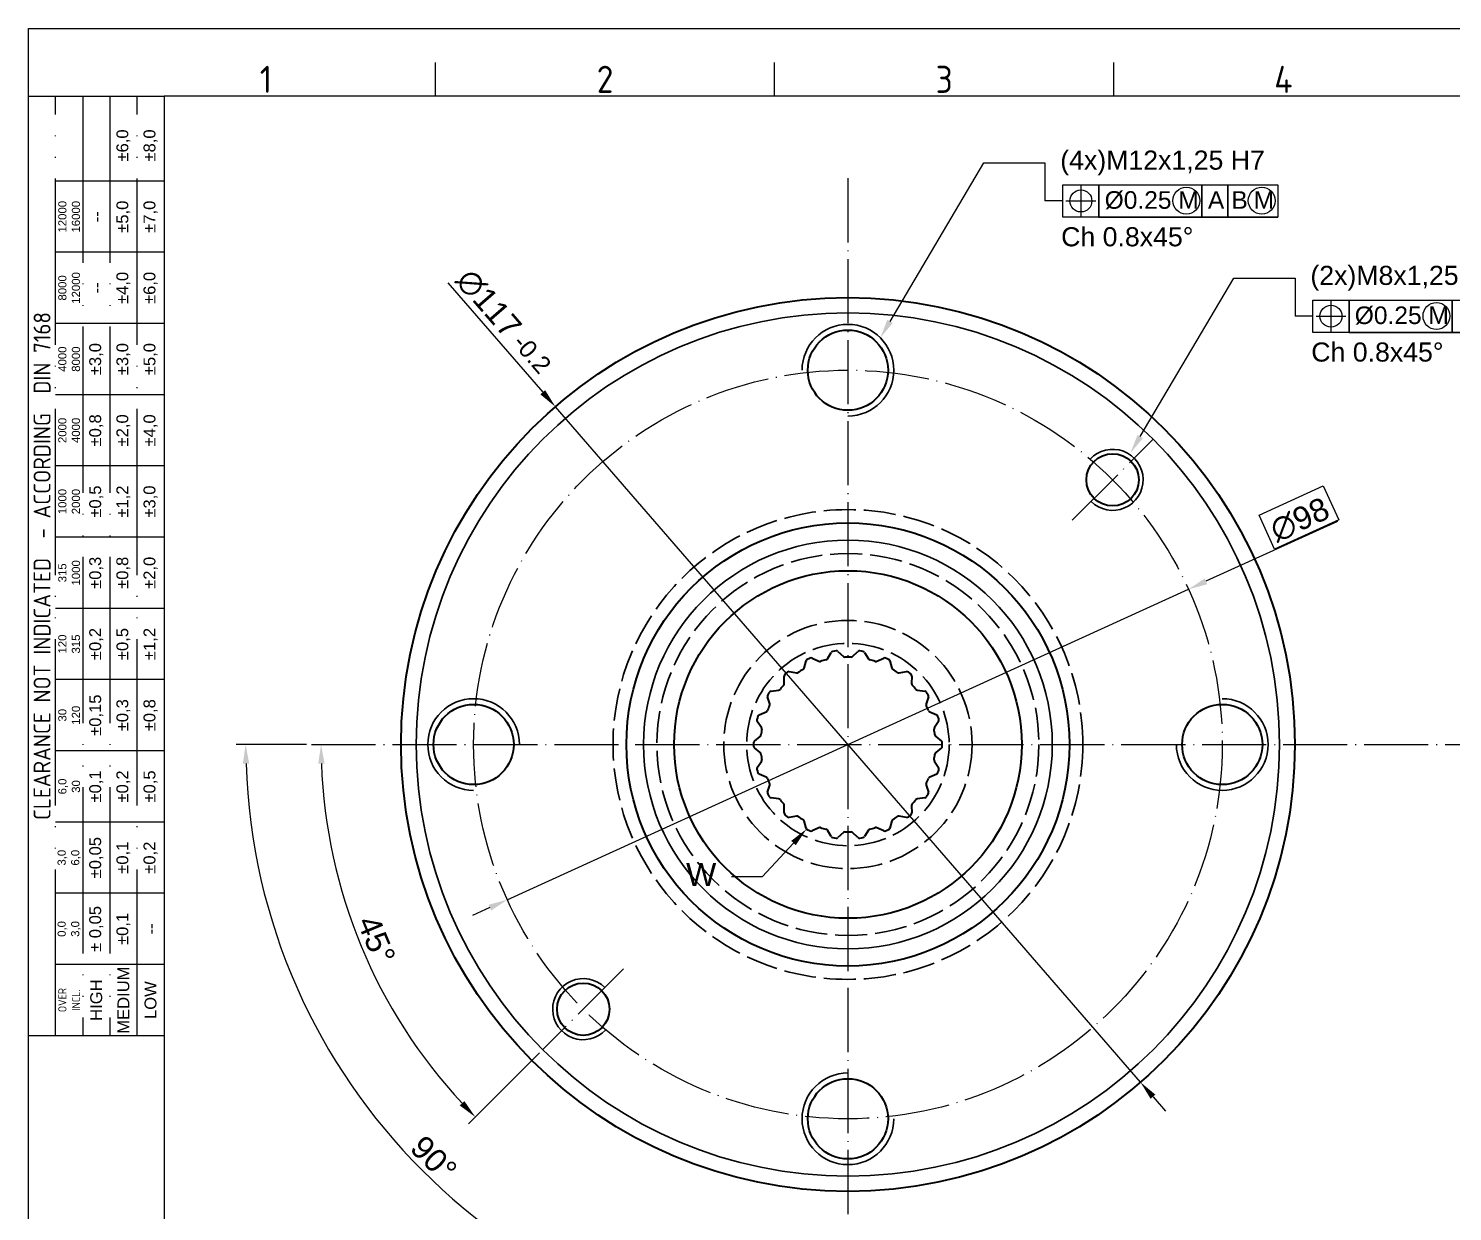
# Model space of a CAD drawing. Header units: millimetres. Extents: x 2626 to 2999, y 1108 to 1371.
# Drawn here: x 2625.9 to 2812.3, y 1216.5 to 1371.4 of the extents above; entities that cross this region are included whole.
import ezdxf
from ezdxf import colors
from ezdxf.entities.mleader import LeaderData, LeaderLine
from ezdxf.enums import TextEntityAlignment as Align
from ezdxf.math import Vec2, Vec3

# ---------------------------------------------------------------- set-up
doc = ezdxf.new("R2010")
doc.units = ezdxf.units.MM
for name, pattern in [('ACAD_ISO02W100', [15, 12, -3]), ('ACAD_ISO04W100', [30, 24, -3, 0, -3]), ('ACAD_ISO05W100', [33, 24, -3, 0, -3, 0, -3])]:
    doc.linetypes.add(name, pattern=pattern)
for name, color, linetype, lineweight in [('AM_0', 7, 'Continuous', 40), ('AM_4', 1, 'ACAD_ISO04W100', 25), ('AM_5', 3, 'Continuous', 25), ('AM_7', 4, 'Continuous', 35), ('AM_8', 40, 'ACAD_ISO02W100', 35), ('AM_BOR', 2, 'ACAD_ISO05W100', 35)]:
    doc.layers.add(name, color=color, linetype=linetype, lineweight=lineweight)
doc.styles.add('ACISOTS', font='isocp.shx', dxfattribs={"height": 1})
doc.styles.get("Standard").update_dxf_attribs({"font": 'arial.ttf'})
doc.dimstyles.new('ISO-25', dxfattribs={"dimtxt": 3, "dimasz": 2.5, "dimexe": 1.25, "dimexo": 0.625, "dimtad": 1, "dimtxsty": 'Standard', "dimcen": 2.5, "dimadec": 0, "dimazin": 0, "dimtfac": 1, "dimtmove": 0, "dimatfit": 3, "dimfxl": 1, "dimarcsym": 0})

# ---------------------------------------------------------------- blocks, each defined once
blk = doc.blocks.new('A3 ZTL')
for p, q in [((19.57, 280.82), (19.57, 9.78)), ((401.17, 280.82), (19.57, 280.82))]:
    blk.add_line(p, q)
at = {"layer": 'AM_BOR', "color": 135, "linetype": 'Continuous', "lineweight": 25}
for p, q in [((0, 0), (0, 290.61)), ((0, 290.61), (410.96, 290.61))]:
    blk.add_line(p, q, dxfattribs=at)
at = {"layer": 'AM_BOR', "color": 135, "lineweight": 25}
for p, q in [((58.71, 280.82), (58.71, 285.71)), ((107.63, 280.82), (107.63, 285.71)), ((156.56, 280.82), (156.56, 285.71)), ((3.91, 145.3), (3.91, 280.82)), ((7.83, 280.82), (7.83, 145.3)), ((11.74, 280.82), (11.74, 145.3)), ((15.66, 145.3), (15.66, 280.82)), ((19.57, 268.59), (3.91, 268.59)), ((19.57, 258.32), (3.91, 258.32)), ((19.57, 248.04), (3.91, 248.04)), ((19.57, 237.77), (3.91, 237.77)), ((19.57, 227.5), (3.91, 227.5)), ((19.57, 217.22), (3.91, 217.22)), ((19.57, 206.95), (3.91, 206.95)), ((19.57, 196.67), (3.91, 196.67)), ((19.57, 186.4), (3.91, 186.4)), ((19.57, 176.13), (3.91, 176.13)), ((19.57, 165.85), (3.91, 165.85)), ((19.57, 155.58), (3.91, 155.58))]:
    blk.add_line(p, q, dxfattribs=at)
blk.add_lwpolyline([(19.57, 145.3), (0, 145.3), (0, 280.82), (19.57, 280.82)], close=True, dxfattribs=at)
at = {"layer": 'AM_BOR', "color": 135, "lineweight": 25, "style": 'ACISOTS'}
for s, p in [('1', (34.25, 283.27)), ('2', (83.17, 283.27)), ('3', (132.09, 283.27)), ('4', (181.02, 283.27))]:
    blk.add_text(s, height=3.91, dxfattribs=at).set_placement(p, align=Align.MIDDLE)
at = {"layer": 'AM_BOR', "color": 135, "lineweight": 25, "attachment_point": 5, "rotation": 90}
for s, insert, char_height, width in [('±6,0', (13.7, 273.73), 1.712, 10.274), ('±8,0', (17.61, 273.73), 1.712, 10.274), ('12000\\P16000', (5.87, 263.45), 1.174, 10.274), ('±5,0', (13.7, 263.45), 1.712, 10.274), ('±7,0', (17.61, 263.45), 1.712, 10.274), ('--', (9.78, 263.45), 1.712, 10.274), ('8000\\P12000', (5.87, 253.18), 1.174, 10.274), ('±4,0', (13.7, 253.18), 1.712, 10.274), ('±6,0', (17.61, 253.18), 1.712, 10.274), ('--', (9.78, 253.18), 1.712, 10.274), ('{\\Fisocp.shx|c0;CLEARANCE NOT INDICATED  - ACCORDING  DIN 7168}', (1.96, 213.06), 2.4462, 135.5186), ('4000\\P8000', (5.87, 242.91), 1.174, 10.274), ('±3,0', (9.78, 242.91), 1.712, 10.274), ('±3,0', (13.7, 242.91), 1.712, 10.274), ('±5,0', (17.61, 242.91), 1.712, 10.274), ('2000\\P4000', (5.87, 232.63), 1.174, 10.274), ('±0,8', (9.78, 232.63), 1.712, 10.274), ('±2,0', (13.7, 232.63), 1.712, 10.274), ('±4,0', (17.61, 232.63), 1.712, 10.274), ('1000\\P2000', (5.87, 222.36), 1.174, 10.274), ('±0,5', (9.78, 222.36), 1.712, 10.274), ('±1,2', (13.7, 222.36), 1.712, 10.274), ('±3,0', (17.61, 222.36), 1.712, 10.274), ('315\\P1000', (5.87, 212.08), 1.174, 10.274), ('±0,3', (9.78, 212.08), 1.712, 10.274), ('±0,8', (13.7, 212.08), 1.712, 10.274), ('±2,0', (17.61, 212.08), 1.712, 10.274), ('±0,2', (9.78, 201.81), 1.712, 10.274), ('±0,5', (13.7, 201.81), 1.712, 10.274), ('±1,2', (17.61, 201.81), 1.712, 10.274), ('120\\P315', (5.87, 201.81), 1.174, 10.274), ('±0,15', (9.78, 191.54), 1.712, 10.274), ('±0,3', (13.7, 191.54), 1.712, 10.274), ('±0,8', (17.61, 191.54), 1.712, 10.274), ('30\\P120', (5.87, 191.54), 1.174, 10.274), ('±0,1', (9.78, 181.26), 1.712, 10.274), ('±0,2', (13.7, 181.26), 1.712, 10.274), ('±0,5', (17.61, 181.26), 1.712, 10.274), ('6,0\\P30', (5.87, 181.26), 1.174, 10.274), ('±0,05', (9.78, 170.99), 1.712, 10.274), ('±0,1', (13.7, 170.99), 1.712, 10.274), ('±0,2', (17.61, 170.99), 1.712, 10.274), ('3,0\\P6,0', (5.87, 170.99), 1.174, 10.274), ('± 0,05', (9.78, 160.71), 1.712, 10.274), ('\\pt4.69206;±0,1', (13.7, 160.71), 1.7123, 10.274), ('0,0\\P3,0', (5.87, 160.71), 1.174, 10.274), ('--', (17.61, 160.71), 1.712, 10.274), ('MEDIUM', (13.7, 150.44), 1.712, 10.274), ('{\\Fisocp.shx|c0;OVER\\PINCL.}', (5.87, 150.44), 1.1742, 10.274), ('HIGH', (9.78, 150.44), 1.712, 10.274), ('LOW', (17.61, 150.44), 1.712, 10.274)]:
    blk.add_mtext(s, dxfattribs=dict(at, insert=insert, char_height=char_height, width=width))
blk = doc.blocks.new('*D13')
at = {"layer": 'AM_5', "color": 0, "lineweight": -2}
for p, q in [((2680.8, 1338.13), (2693.23, 1323.79)), ((2771.47, 1233.46), (2694.87, 1321.9)), ((2773.11, 1231.57), (2774.74, 1229.68))]:
    blk.add_line(p, q, dxfattribs=at)
at = {"layer": 'AM_5', "color": 0}
for points in [[(2693.54, 1324.06), (2692.91, 1323.51), (2694.87, 1321.9)], [(2773.42, 1231.84), (2772.79, 1231.3), (2771.47, 1233.46)]]:
    blk.add_solid(points, dxfattribs=at)
at = {"layer": 'Defpoints', "color": 0}
for p in [(2694.87, 1321.9), (2771.47, 1233.46)]:
    blk.add_point(p, dxfattribs=at)
at = {"layer": 'AM_5', "color": 0, "insert": (2686.14, 1335.39), "char_height": 3, "attachment_point": 5, "rotation": 310.9002}
blk.add_mtext('∅117', dxfattribs=at)
blk = doc.blocks.new('*D25')
at = {"layer": 'AM_5', "color": 0, "lineweight": -2}
for p, q in [((2797.26, 1306.89), (2780.03, 1299.04)), ((2688.58, 1257.36), (2777.76, 1298)), ((2686.3, 1256.32), (2684.03, 1255.28))]:
    blk.add_line(p, q, dxfattribs=at)
at = {"layer": 'AM_5', "color": 0}
for points in [[(2779.86, 1299.41), (2780.2, 1298.66), (2777.76, 1298)], [(2686.13, 1256.7), (2686.48, 1255.94), (2688.58, 1257.36)]]:
    blk.add_solid(points, dxfattribs=at)
at = {"layer": 'Defpoints', "color": 0}
for p in [(2777.76, 1298), (2688.58, 1257.36)]:
    blk.add_point(p, dxfattribs=at)
at = {"layer": 'AM_5', "color": 0, "insert": (2792.32, 1307.1), "char_height": 3, "attachment_point": 5, "rotation": 24.5004}
blk.add_mtext('∅98', dxfattribs=at)
blk = doc.blocks.new('*D43')
at = {"layer": 'AM_5', "color": 0, "lineweight": -2}
blk.add_line((2692.8, 1237.31), (2683.52, 1228.03), dxfattribs=at)
blk.add_arc((2733.17, 1277.68), 68.97, 182.077, 222.923, dxfattribs=at)
at = {"layer": 'AM_5', "color": 0}
for points in [[(2663.83, 1275.17), (2664.66, 1275.19), (2664.2, 1277.68)], [(2682.96, 1231), (2682.36, 1230.42), (2684.4, 1228.91)]]:
    blk.add_solid(points, dxfattribs=at)
at = {"layer": 'Defpoints', "color": 0}
for p in [(2662.94, 1277.68), (2974.32, 1277.68), (2666.55, 1259.83), (2703.79, 1248.31), (2693.24, 1237.76)]:
    blk.add_point(p, dxfattribs=at)
at = {"layer": 'AM_5', "color": 0, "insert": (2671.44, 1252.11), "char_height": 3, "attachment_point": 5, "rotation": 292.5}
blk.add_mtext('45°', dxfattribs=at)
blk = doc.blocks.new('*D44')
at = {"layer": 'AM_5', "color": 0, "lineweight": -2}
for p, q in [((2662.31, 1277.68), (2653.08, 1277.68)), ((2733.17, 1202.92), (2733.17, 1197.6))]:
    blk.add_line(p, q, dxfattribs=at)
blk.add_arc((2733.17, 1277.68), 78.83, 181.8171, 268.1829, dxfattribs=at)
at = {"layer": 'AM_5', "color": 0}
for points in [[(2653.96, 1275.17), (2654.79, 1275.19), (2654.33, 1277.68)], [(2730.67, 1199.3), (2730.66, 1198.47), (2733.17, 1198.85)]]:
    blk.add_solid(points, dxfattribs=at)
at = {"layer": 'Defpoints', "color": 0}
for p in [(2733.17, 1351.82), (2662.94, 1277.68), (2974.32, 1277.68), (2664.9, 1238.26), (2733.17, 1203.54)]:
    blk.add_point(p, dxfattribs=at)
at = {"layer": 'AM_5', "color": 0, "insert": (2678.95, 1223.46), "char_height": 3, "attachment_point": 5, "rotation": 315}
blk.add_mtext('90°', dxfattribs=at)

msp = doc.modelspace()

# ---------------------------------------------------------------- linework, layer by layer
at = {"layer": 'AM_0'}
for p, q in [((2727.426, 1287.684), (2727.685, 1288.631)), ((2728.481, 1288.995), (2729.366, 1288.57)), ((2730.477, 1288.896), (2730.993, 1289.732)), ((2731.859, 1289.857), (2732.589, 1289.2)), ((2733.746, 1289.2), (2734.477, 1289.857)), ((2735.343, 1289.732), (2735.858, 1288.896)), ((2736.969, 1288.57), (2737.854, 1288.995)), ((2738.65, 1288.631), (2738.909, 1287.684)), ((2724.84, 1285.661), (2724.821, 1286.643)), ((2725.482, 1287.216), (2726.452, 1287.058)), ((2739.883, 1287.058), (2740.853, 1287.216)), ((2741.514, 1286.643), (2741.495, 1285.661)), ((2723.107, 1284.664), (2724.082, 1284.786)), ((2742.254, 1284.786), (2743.228, 1284.664)), ((2722.928, 1282.991), (2722.634, 1283.928)), ((2743.701, 1283.928), (2743.407, 1282.991)), ((2721.846, 1279.891), (2721.3, 1280.707)), ((2721.546, 1281.547), (2722.447, 1281.938)), ((2743.888, 1281.938), (2744.789, 1281.547)), ((2745.035, 1280.707), (2744.489, 1279.891)), ((2720.927, 1278.116), (2721.682, 1278.745)), ((2721.682, 1276.612), (2720.927, 1277.241)), ((2744.654, 1278.745), (2745.408, 1278.116)), ((2745.408, 1277.241), (2744.654, 1276.612)), ((2721.3, 1274.65), (2721.846, 1275.466)), ((2744.489, 1275.466), (2745.035, 1274.65)), ((2722.447, 1273.419), (2721.546, 1273.81)), ((2744.789, 1273.81), (2743.888, 1273.419)), ((2722.634, 1271.429), (2722.928, 1272.366)), ((2743.407, 1272.366), (2743.701, 1271.429)), ((2724.082, 1270.572), (2723.107, 1270.693)), ((2724.821, 1268.715), (2724.84, 1269.697)), ((2741.495, 1269.697), (2741.514, 1268.715)), ((2743.228, 1270.693), (2742.254, 1270.572)), ((2726.452, 1268.3), (2725.482, 1268.142)), ((2727.685, 1266.726), (2727.426, 1267.674)), ((2738.909, 1267.674), (2738.65, 1266.726)), ((2740.853, 1268.142), (2739.883, 1268.3)), ((2729.366, 1266.787), (2728.481, 1266.363)), ((2730.993, 1265.625), (2730.477, 1266.461)), ((2732.589, 1266.158), (2731.859, 1265.501)), ((2734.477, 1265.501), (2733.746, 1266.158)), ((2735.858, 1266.461), (2735.343, 1265.625)), ((2737.854, 1266.363), (2736.969, 1266.787))]:
    msp.add_line(p, q, dxfattribs=at)
for radius in [58.5, 29, 22.75]:
    msp.add_circle((2733.168, 1277.679), radius, dxfattribs=at)
at = {"layer": 'AM_0', "color": 1}
for centre, radius in [((2733.168, 1326.679), 5.25), ((2767.816, 1312.327), 3.425), ((2684.168, 1277.679), 5.25), ((2782.168, 1277.679), 5.25), ((2698.519, 1243.03), 3.425), ((2733.168, 1228.679), 5.25)]:
    msp.add_circle(centre, radius, dxfattribs=at)
at = {"layer": 'AM_0'}
for centre, radius, start, end in [((2727.974, 1288.552), 0.3, 115.5303, 164.71449), ((2733.168, 1277.679), 12.35, 113.56061, 115.5303), ((2728.351, 1288.724), 0.3, 64.37642, 113.56061), ((2729.496, 1288.84), 0.3, 244.37642, 288.20775), ((2733.168, 1277.679), 11.45, 104.51953, 108.20775), ((2730.222, 1289.053), 0.3, 284.51953, 328.35085), ((2731.248, 1289.575), 0.3, 99.16666, 148.35085), ((2733.168, 1277.679), 12.35, 97.19697, 99.16666), ((2731.658, 1289.634), 0.3, 48.01279, 97.19697), ((2732.789, 1289.423), 0.3, 228.01279, 271.84411), ((2733.168, 1277.679), 11.45, 88.15589, 91.84411), ((2733.546, 1289.423), 0.3, 268.15589, 311.98721), ((2734.677, 1289.634), 0.3, 82.80303, 131.98721), ((2733.168, 1277.679), 12.35, 80.83334, 82.80303), ((2735.087, 1289.575), 0.3, 31.64915, 80.83334), ((2736.113, 1289.053), 0.3, 211.64915, 255.48047), ((2733.168, 1277.679), 11.45, 71.79225, 75.48047), ((2736.839, 1288.84), 0.3, 251.79225, 295.62358), ((2737.984, 1288.724), 0.3, 66.43939, 115.62358), ((2733.168, 1277.679), 12.35, 64.4697, 66.43939), ((2738.361, 1288.552), 0.3, 15.28551, 64.4697), ((2725.121, 1286.648), 0.3, 131.89394, 181.07812), ((2733.168, 1277.679), 12.35, 129.92425, 131.89394), ((2725.434, 1286.92), 0.3, 80.74006, 129.92425), ((2726.5, 1287.354), 0.3, 260.74006, 304.57138), ((2733.168, 1277.679), 11.45, 120.88316, 124.57138), ((2727.136, 1287.763), 0.3, 300.88316, 344.71449), ((2739.199, 1287.763), 0.3, 195.28551, 239.11684), ((2733.168, 1277.679), 11.45, 55.42862, 59.11684), ((2739.835, 1287.354), 0.3, 235.42862, 279.25994), ((2740.901, 1286.92), 0.3, 50.07575, 99.25994), ((2733.168, 1277.679), 12.35, 48.10606, 50.07575), ((2741.214, 1286.648), 0.3, 358.92188, 48.10606), ((2733.168, 1277.679), 12.35, 146.28788, 148.25757), ((2723.144, 1284.367), 0.3, 97.1037, 146.28788), ((2724.044, 1285.084), 0.3, 277.1037, 320.93502), ((2733.168, 1277.679), 11.45, 137.2468, 140.93502), ((2724.54, 1285.655), 0.3, 317.2468, 1.07812), ((2741.795, 1285.655), 0.3, 178.92188, 222.7532), ((2733.168, 1277.679), 11.45, 39.06498, 42.7532), ((2742.291, 1285.084), 0.3, 219.06498, 262.8963), ((2743.191, 1284.367), 0.3, 33.71212, 82.8963), ((2733.168, 1277.679), 12.35, 31.74243, 33.71212), ((2733.168, 1277.679), 11.45, 153.61044, 157.29865), ((2722.92, 1284.018), 0.3, 148.25757, 197.44176), ((2722.642, 1282.901), 0.3, 333.61044, 17.44176), ((2743.693, 1282.901), 0.3, 162.55824, 206.38956), ((2733.168, 1277.679), 11.45, 22.70135, 26.38956), ((2743.415, 1284.018), 0.3, 342.55824, 31.74243), ((2721.549, 1280.874), 0.3, 164.62121, 213.80539), ((2733.168, 1277.679), 12.35, 162.65152, 164.62121), ((2721.666, 1281.272), 0.3, 113.46733, 162.65152), ((2722.328, 1282.213), 0.3, 293.46733, 337.29865), ((2744.007, 1282.213), 0.3, 202.70135, 246.53267), ((2744.669, 1281.272), 0.3, 17.34848, 66.53267), ((2733.168, 1277.679), 12.35, 15.37879, 17.34848), ((2744.786, 1280.874), 0.3, 326.19461, 15.37879), ((2721.489, 1278.976), 0.3, 309.83097, 353.66229), ((2733.168, 1277.679), 11.45, 169.97407, 173.66229), ((2721.597, 1279.724), 0.3, 349.97407, 33.80539), ((2744.738, 1279.724), 0.3, 146.19461, 190.02593), ((2733.168, 1277.679), 11.45, 6.33771, 10.02593), ((2744.846, 1278.976), 0.3, 186.33771, 230.16903), ((2733.168, 1277.679), 12.35, 179.01516, 180.98484), ((2721.119, 1277.886), 0.3, 129.83097, 179.01516), ((2721.119, 1277.472), 0.3, 180.98484, 230.16903), ((2745.216, 1277.886), 0.3, 0.98484, 50.16903), ((2745.216, 1277.472), 0.3, 309.83097, 359.01516), ((2733.168, 1277.679), 12.35, 359.01516, 0.98484), ((2721.489, 1276.382), 0.3, 6.33771, 50.16903), ((2733.168, 1277.679), 11.45, 186.33771, 190.02593), ((2721.597, 1275.633), 0.3, 326.19461, 10.02593), ((2744.738, 1275.633), 0.3, 169.97407, 213.80539), ((2733.168, 1277.679), 11.45, 349.97407, 353.66229), ((2744.846, 1276.382), 0.3, 129.83097, 173.66229), ((2721.549, 1274.483), 0.3, 146.19461, 195.37879), ((2733.168, 1277.679), 12.35, 195.37879, 197.34848), ((2721.666, 1274.086), 0.3, 197.34848, 246.53267), ((2722.328, 1273.144), 0.3, 22.70135, 66.53267), ((2733.168, 1277.679), 11.45, 202.70135, 206.38956), ((2733.168, 1277.679), 11.45, 333.61044, 337.29865), ((2744.007, 1273.144), 0.3, 113.46733, 157.29865), ((2744.669, 1274.086), 0.3, 293.46733, 342.65152), ((2733.168, 1277.679), 12.35, 342.65152, 344.62121), ((2744.786, 1274.483), 0.3, 344.62121, 33.80539), ((2722.92, 1271.339), 0.3, 162.55824, 211.74243), ((2722.642, 1272.456), 0.3, 342.55824, 26.38956), ((2743.693, 1272.456), 0.3, 153.61044, 197.44176), ((2743.415, 1271.339), 0.3, 328.25757, 17.44176), ((2733.168, 1277.679), 12.35, 211.74243, 213.71212), ((2723.144, 1270.991), 0.3, 213.71212, 262.8963), ((2724.044, 1270.274), 0.3, 39.06498, 82.8963), ((2733.168, 1277.679), 11.45, 219.06498, 222.7532), ((2724.54, 1269.702), 0.3, 358.92188, 42.7532), ((2741.795, 1269.702), 0.3, 137.2468, 181.07812), ((2733.168, 1277.679), 11.45, 317.2468, 320.93502), ((2742.291, 1270.274), 0.3, 97.1037, 140.93502), ((2743.191, 1270.991), 0.3, 277.1037, 326.28788), ((2733.168, 1277.679), 12.35, 326.28788, 328.25757), ((2725.121, 1268.709), 0.3, 178.92188, 228.10606), ((2733.168, 1277.679), 12.35, 228.10606, 230.07575), ((2725.434, 1268.438), 0.3, 230.07575, 279.25994), ((2726.5, 1268.003), 0.3, 55.42862, 99.25994), ((2733.168, 1277.679), 11.45, 235.42862, 239.11684), ((2727.136, 1267.595), 0.3, 15.28551, 59.11684), ((2739.199, 1267.595), 0.3, 120.88316, 164.71449), ((2733.168, 1277.679), 11.45, 300.88316, 304.57138), ((2739.835, 1268.003), 0.3, 80.74006, 124.57138), ((2740.901, 1268.438), 0.3, 260.74006, 309.92425), ((2733.168, 1277.679), 12.35, 309.92425, 311.89394), ((2741.214, 1268.709), 0.3, 311.89394, 1.07812), ((2727.974, 1266.805), 0.3, 195.28551, 244.4697), ((2733.168, 1277.679), 12.35, 244.4697, 246.43939), ((2728.351, 1266.633), 0.3, 246.43939, 295.62358), ((2729.496, 1266.517), 0.3, 71.79225, 115.62358), ((2733.168, 1277.679), 11.45, 251.79225, 255.48047), ((2730.222, 1266.304), 0.3, 31.64915, 75.48047), ((2732.789, 1265.935), 0.3, 88.15589, 131.98721), ((2733.168, 1277.679), 11.45, 268.15589, 271.84411), ((2733.546, 1265.935), 0.3, 48.01279, 91.84411), ((2736.113, 1266.304), 0.3, 104.51953, 148.35085), ((2733.168, 1277.679), 11.45, 284.51953, 288.20775), ((2736.839, 1266.517), 0.3, 64.37642, 108.20775), ((2737.984, 1266.633), 0.3, 244.37642, 293.56061), ((2733.168, 1277.679), 12.35, 293.56061, 295.5303), ((2738.361, 1266.805), 0.3, 295.5303, 344.71449), ((2731.248, 1265.783), 0.3, 211.64915, 260.83334), ((2733.168, 1277.679), 12.35, 260.83334, 262.80303), ((2731.658, 1265.724), 0.3, 262.80303, 311.98721), ((2734.677, 1265.724), 0.3, 228.01279, 277.19697), ((2733.168, 1277.679), 12.35, 277.19697, 279.16666), ((2735.087, 1265.783), 0.3, 279.16666, 328.35085)]:
    msp.add_arc(centre, radius, start, end, dxfattribs=at)
at = {"layer": 'AM_4', "color": 1, "ltscale": 0.35}
for p, q in [((2733.168, 1351.815), (2733.168, 1203.542)), ((2762.54, 1307.052), (2773.091, 1317.602)), ((2703.795, 1248.306), (2693.244, 1237.755))]:
    msp.add_line(p, q, dxfattribs=at)
at = {"layer": 'AM_4', "linetype": 'ACAD_ISO04W100', "ltscale": 0.35}
msp.add_line((2662.937, 1277.679), (2974.322, 1277.679), dxfattribs=at)
at = {"layer": 'AM_4', "color": 1, "ltscale": 0.35}
msp.add_circle((2733.168, 1277.679), 49, dxfattribs=at)
at = {"layer": 'AM_5'}
for p, q in [((2758.964, 1353.817), (2758.964, 1348.837)), ((2763.662, 1350.845), (2763.662, 1346.84)), ((2761.3, 1348.837), (2758.964, 1348.837)), ((2761.709, 1348.842), (2765.614, 1348.842)), ((2766.023, 1346.725), (2779.51, 1346.725)), ((2779.51, 1346.725), (2782.894, 1346.725)), ((2782.894, 1346.725), (2789.43, 1346.725)), ((2791.704, 1338.726), (2791.704, 1333.746)), ((2796.401, 1335.753), (2796.401, 1331.748)), ((2794.04, 1333.746), (2791.704, 1333.746)), ((2794.448, 1333.751), (2798.354, 1333.751)), ((2798.763, 1331.633), (2812.25, 1331.633)), ((2812.25, 1331.633), (2815.634, 1331.633))]:
    msp.add_line(p, q, dxfattribs=at)
for points in [[(2761.3, 1350.96), (2766.023, 1350.96), (2766.023, 1346.725), (2761.3, 1346.725)], [(2766.023, 1350.96), (2779.51, 1350.96), (2779.51, 1346.725), (2766.023, 1346.725)], [(2779.51, 1350.96), (2782.894, 1350.96), (2782.894, 1346.725), (2779.51, 1346.725)], [(2782.894, 1350.96), (2789.43, 1350.96), (2789.43, 1346.725), (2782.894, 1346.725)], [(2794.04, 1335.868), (2798.763, 1335.868), (2798.763, 1331.633), (2794.04, 1331.633)], [(2798.763, 1335.868), (2812.25, 1335.868), (2812.25, 1331.633), (2798.763, 1331.633)], [(2812.25, 1335.868), (2815.634, 1335.868), (2815.634, 1331.633), (2812.25, 1331.633)], [(2786.983, 1307.688), (2795.378, 1311.532), (2797.413, 1307.086), (2789.019, 1303.242)]]:
    msp.add_lwpolyline(points, close=True, dxfattribs=at)
for centre, radius in [((2763.662, 1348.842), 1.441), ((2777.469, 1348.87), 1.757), ((2787.338, 1348.87), 1.757), ((2796.401, 1333.751), 1.441), ((2810.209, 1333.778), 1.757)]:
    msp.add_circle(centre, radius, dxfattribs=at)
at = {"layer": 'AM_7'}
for radius in [56.5, 26.75]:
    msp.add_circle((2733.168, 1277.679), radius, dxfattribs=at)
for centre, radius, start, end in [((2733.168, 1326.679), 6, 270, 180), ((2767.816, 1312.327), 4, 225, 137.33925), ((2684.168, 1277.679), 6, 0, 270), ((2782.168, 1277.679), 6, 180, 90), ((2698.519, 1243.03), 4, 45, 317.33925), ((2733.168, 1228.679), 6, 90, 0)]:
    msp.add_arc(centre, radius, start, end, dxfattribs=at)
at = {"layer": 'AM_8', "ltscale": 0.35}
for radius in [30.75, 25, 16.25, 13.25]:
    msp.add_circle((2733.168, 1277.679), radius, dxfattribs=at)

# ---------------------------------------------------------------- block references
at = {"linetype": 'ByBlock', "lineweight": 0, "xscale": 0.9075000000000002, "yscale": 0.9075000000000002, "zscale": 0.9075000000000002}
msp.add_blockref('A3 ZTL', (2625.9, 1107.689), dxfattribs=at)

# ---------------------------------------------------------------- texts
at = {"layer": 'AM_5', "char_height": 2.3, "attachment_point": 1}
for s, insert in [('%%C0.25', (2766.776, 1350.112)), ('M', (2776.417, 1350.112)), ('A', (2780.292, 1350.112)), ('B', (2783.366, 1350.112)), ('M', (2786.286, 1350.112)), ('%%C0.25', (2799.516, 1335.021)), ('M', (2809.157, 1335.021))]:
    msp.add_mtext_dynamic_manual_height_columns(s, width=18.23779, gutter_width=12.5, heights=[0], dxfattribs=dict(at, insert=insert))
at = {"layer": 'AM_5', "color": 3, "char_height": 2.5, "attachment_point": 1}
for insert in [(2761.08, 1345.398), (2793.82, 1330.307)]:
    msp.add_mtext_dynamic_manual_height_columns('Ch 0.8x45%%D', width=40.20612, gutter_width=12.5, heights=[0], dxfattribs=dict(at, insert=insert))
at = {"layer": 'AM_5', "insert": (2690.878, 1331.689), "char_height": 2.3, "attachment_point": 1, "rotation": 311.07277}
msp.add_mtext_dynamic_manual_height_columns('-0.2', width=18.23779, gutter_width=12.5, heights=[0], dxfattribs=at)

# ---------------------------------------------------------------- dimensions: what is measured, and where the dimension line sits
at = {"layer": 'AM_5'}
for base, line1, picture, middle in [((2664.896, 1238.262), ((2733.168, 1351.815), (2733.168, 1203.542)), '*D44', (2678.949, 1223.46)), ((2666.55, 1259.829), ((2703.795, 1248.306), (2693.244, 1237.755)), '*D43', (2671.437, 1252.109))]:
    dim = msp.add_angular_dim_2l(base=base, line1=line1, line2=((2662.937, 1277.679), (2974.322, 1277.679)), dimstyle='ISO-25', dxfattribs=at)
    dim.commit()
    dim.dimension.update_dxf_attribs({"geometry": picture, "text_midpoint": middle})
for p1, p2, picture, middle in [((2771.47, 1233.461), (2694.865, 1321.896), '*D13', (2684.449, 1333.92)), ((2688.58, 1257.358), (2777.756, 1297.999), '*D25', (2793.251, 1305.061))]:
    dim = msp.add_diameter_dim_2p(p1=p1, p2=p2, dimstyle='ISO-25', dxfattribs=at)
    dim.commit()
    dim.dimension.update_dxf_attribs({"geometry": picture, "text_midpoint": middle, "dimtype": 163})

# ---------------------------------------------------------------- leaders
ml = msp.add_multileader_mtext('Standard', dxfattribs=at)
ml.set_content('(4x)M12x1,25 H7', color=256)
ml.set_leader_properties()
ml.build(insert=Vec2(0, 0))
ml.multileader.update_dxf_attribs({"arrow_head_size": 2.5})
ctx = ml.context
ctx.base_point, ctx.char_height, ctx.arrow_head_size, ctx.plane_origin = Vec3(2758.964, 1353.817), 2.5, 2.5, Vec3(2737.41, 1330.921)
notes = []
notes.append((ctx, [(0, (1, 1, 0), (2750.964, 1353.817), (1, 0), 8, [(0, [(2737.41, 1330.921)], 0, [])])]))
ctx.mtext.insert, ctx.mtext.flow_direction = Vec3(2760.964, 1355.435), 5
ml = msp.add_multileader_mtext('Standard', dxfattribs=at)
ml.set_content('(2x)M8x1,25 H7', color=256)
ml.set_leader_properties()
ml.build(insert=Vec2(0, 0))
ml.multileader.update_dxf_attribs({"arrow_head_size": 2.5})
ctx = ml.context
ctx.base_point, ctx.char_height, ctx.arrow_head_size, ctx.plane_origin = Vec3(2791.704, 1338.726), 2.5, 2.5, Vec3(2770.15, 1315.83)
notes.append((ctx, [(0, (1, 1, 0), (2783.704, 1338.726), (1, 0), 8, [(0, [(2770.15, 1315.83)], 0, [])])]))
ctx.mtext.insert, ctx.mtext.flow_direction = Vec3(2793.704, 1340.343), 5
ml = msp.add_multileader_mtext('Standard', dxfattribs=at)
ml.set_content('W', color=256)
ml.set_leader_properties()
ml.build(insert=Vec2(0, 0))
ml.multileader.update_dxf_attribs({"arrow_head_size": 2.5})
ctx = ml.context
ctx.base_point, ctx.char_height, ctx.arrow_head_size, ctx.plane_origin = Vec3(2710.076, 1260.359), 3, 2.5, Vec3(2727.744, 1266.613)
ctx.text_align_type = 2
notes.append((ctx, [(0, (1, 1, 0), (2721.933, 1260.359), (-1, 0), 4, [(0, [(2727.744, 1266.613)], 0, [])])]))
ctx.mtext.insert, ctx.mtext.alignment, ctx.mtext.flow_direction = Vec3(2715.933, 1262.159), 3, 5
for ctx, leaders in notes:
    for number, flags, end, landing, length, lines in leaders:
        leader = LeaderData()
        leader.index, (leader.has_last_leader_line, leader.has_dogleg_vector, leader.attachment_direction) = number, flags
        leader.last_leader_point, leader.dogleg_vector, leader.dogleg_length = Vec3(end), Vec3(landing), length
        for number, points, colour, breaks in lines:
            line = LeaderLine()
            line.index, line.vertices, line.color, line.breaks = number, Vec3.list(points), colors.encode_raw_color(colour), breaks
            leader.lines.append(line)
        ctx.leaders.append(leader)

doc.saveas('drawing.dxf')
